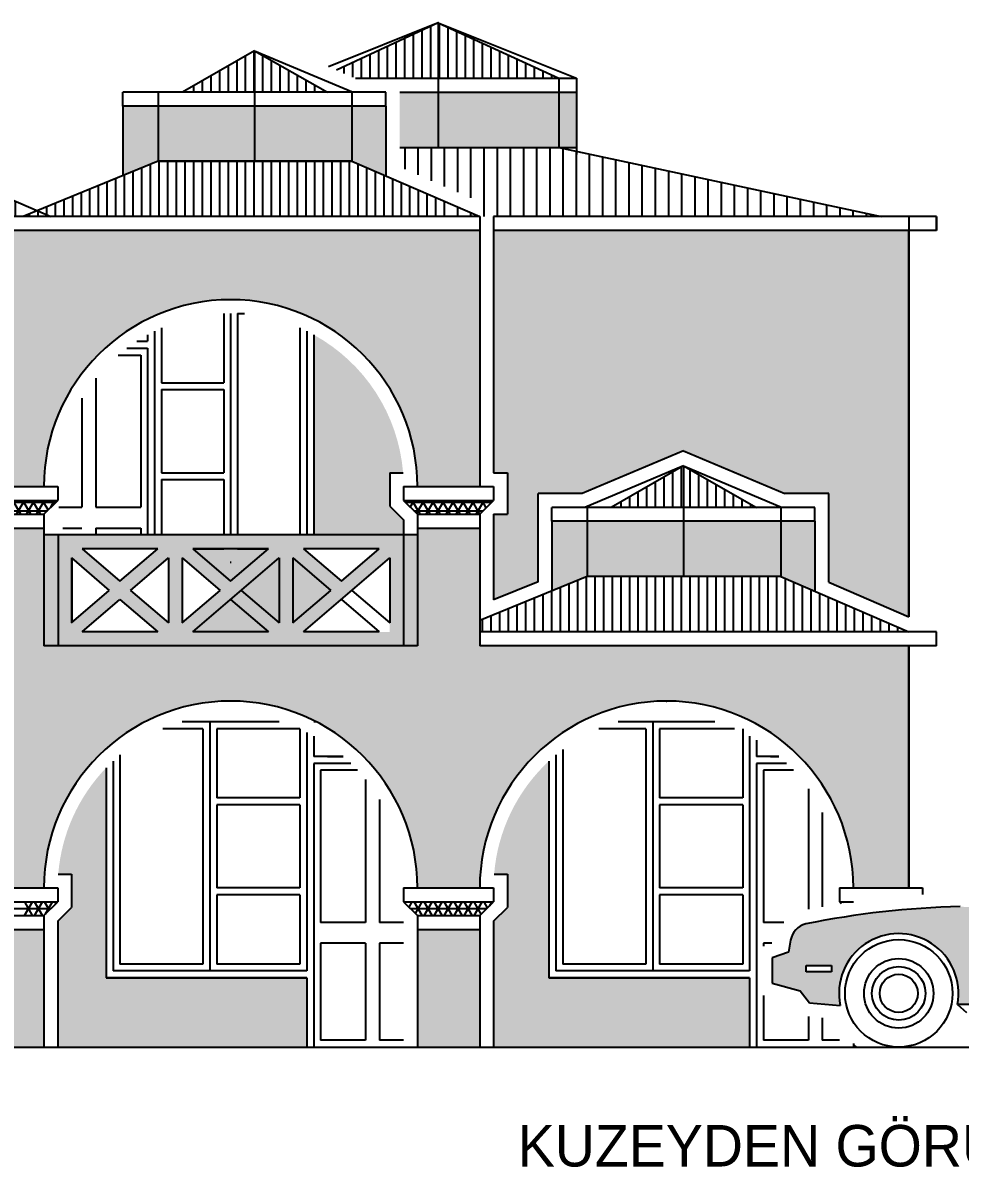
# Model space of a CAD drawing. Extents: x 9483 to 67306, y -5730 to 5191.
# Drawn here: x 25209 to 25886, y -743 to 84 of the extents above; entities that cross this region are included whole.
import ezdxf

# ---------------------------------------------------------------- set-up
doc = ezdxf.new("R2010")
doc.units = 0
doc.header["$MEASUREMENT"] = 0
doc.layers.get('0').update_dxf_attribs({"linetype": 'CONTINUOUS'})
doc.layers.get('DEFPOINTS').update_dxf_attribs({"linetype": 'CONTINUOUS'})
for name, color, linetype in [('duvar', 3, 'CONTINUOUS'), ('döşeme', 40, 'CONTINUOUS'), ('kolon', 1, 'CONTINUOUS'), ('Layer1', 4, 'CONTINUOUS'), ('yazı', 6, 'CONTINUOUS')]:
    doc.layers.add(name, color=color, linetype=linetype)

msp = doc.modelspace()

# ---------------------------------------------------------------- hatches: boundary and pattern name
at = {"layer": 'duvar'}
h = msp.add_hatch(dxfattribs=at)
h.set_pattern_fill('NET3', color=256, scale=50, style=0)
h.set_pattern_definition([(0, (7350.898, -2918.5204), (0, 6.25), []), (60, (7350.898, -2918.5204), (-5.4126588, 3.125), []), (120, (7350.898, -2918.5204), (-5.4126588, -3.125), [])])
h.paths.add_polyline_path([(24548.89398, -261.03672), (24558.89398, -271.03672), (24603.89398, -271.03672), (24613.89398, -261.03672)])
h.paths.add_polyline_path([(24918.65688, -271.03672), (24928.65688, -261.03672), (24863.65688, -261.03672), (24873.65688, -271.03672)])
h.paths.add_polyline_path([(25168.65688, -261.03672), (25178.65688, -271.03672), (25223.65688, -271.03672), (25233.65688, -261.03672)])
h.paths.add_polyline_path([(25483.65688, -261.03672), (25493.65688, -271.03672), (25538.65688, -271.03672), (25548.65688, -261.03672)])
at = {"layer": 'döşeme'}
h = msp.add_hatch(color=256, dxfattribs=at)
h.dxf.hatch_style = 1
h.set_gradient(color1=(255, 230, 153), color2=(255, 241, 199), one_color=1, tint=0.89, name='CYLINDER')
h.paths.add_polyline_path([(24497.1583, 33.96328), (24482.90759, 33.96328), (24482.90759, -6.03672), (24497.1583, -6.03672)])
h.paths.add_polyline_path([(24656.37768, 23.83558), (24630.82793, 23.83558), (24630.82793, -26.49499), (24656.37768, -16.03672)])
h.paths.add_polyline_path([(24820.82793, 23.83558), (24796.12224, 23.83558), (24796.12224, -16.03672), (24820.82793, -26.71626)])
h.paths.add_polyline_path([(24996.37768, 23.83558), (24970.82793, 23.83558), (24970.82793, -26.49499), (24996.37768, -16.03672)])
h.paths.add_polyline_path([(25160.82793, 23.83558), (25136.12224, 23.83558), (25136.12224, -16.03672), (25160.82793, -26.71626)])
h.paths.add_polyline_path([(25306.37768, 23.83558), (25280.82793, 23.83558), (25280.82793, -26.49499), (25306.37768, -16.03672)])
h.paths.add_polyline_path([(25470.82793, 23.83558), (25446.12224, 23.83558), (25446.12224, -16.03672), (25470.82793, -26.71626)])
h.paths.add_polyline_path([(25508.65688, 33.96328), (25480.82793, 33.96328), (25480.82793, -6.03672), (25508.65688, -6.03672)])
h.paths.add_polyline_path([(25608.65688, 33.96328), (25595.81444, 33.96328), (25595.81444, -6.03672), (25608.65688, -6.03672)])
h = msp.add_hatch(color=256, dxfattribs=at)
h.dxf.hatch_style = 1
h.set_gradient(color1=(255, 230, 153), color2=(255, 205, 56), one_color=1, tint=0.61, name='CYLINDER')
h.paths.add_polyline_path([(25595.81444, 33.96328), (25508.65688, 33.96328), (25508.65688, -6.03672), (25595.81444, -6.03672)])
h.paths.add_polyline_path([(25508.65688, 33.96328), (25480.82793, 33.96328), (25480.82793, -6.03672), (25508.65688, -6.03672)])
h = msp.add_hatch(color=256, dxfattribs=at)
h.dxf.hatch_style = 1
h.set_gradient(color1=(255, 223, 127), color2=(255, 218, 107), one_color=1, tint=0.71, name='CYLINDER')
h.paths.add_polyline_path([(25446.12224, -16.03672), (25446.12224, 23.83558), (25375.82793, 23.83558), (25375.82793, -16.03672)])
h.paths.add_polyline_path([(25306.37768, 23.83558), (25306.37768, -16.03672), (25375.82793, -16.03672), (25375.82793, 23.83558)])
h.paths.add_polyline_path([(25065.82793, 23.83558), (25065.82793, -16.03672), (25136.12224, -16.03672), (25136.12224, 23.83558)])
h.paths.add_polyline_path([(24996.37768, 23.83558), (24996.37768, -16.03672), (25065.82793, -16.03672), (25065.82793, 23.83558)])
h.paths.add_polyline_path([(24796.12224, -16.03672), (24796.12224, 23.83558), (24725.82793, 23.83558), (24725.82793, -16.03672)])
h = msp.add_hatch(color=256, dxfattribs=at)
h.set_gradient(color1=(255, 233, 168), color2=(255, 246, 219), one_color=1, tint=0.93, name='CYLINDER')
h.paths.add_polyline_path([(25548.65688, -66.03672), (25548.65688, -241.03672), (25558.65688, -241.03672), (25558.65688, -271.03672), (25548.65688, -271.03672), (25548.65688, -332.95151), (25580.82793, -319.78295), (25580.82793, -256.16442), (25612.55852, -256.16442), (25685.82793, -225.31414), (25759.09734, -256.16442), (25790.82793, -256.16442), (25790.82793, -320.14467), (25848.65688, -345.14242), (25848.65688, -66.03672)])
h = msp.add_hatch(color=256, dxfattribs=at)
h.set_gradient(color1=(255, 233, 168), color2=(255, 246, 219), one_color=1, tint=0.93, name='CYLINDER')
h.paths.add_polyline_path([(25418.65688, -141.37816), (25418.65688, -286.03672), (25483.65688, -286.03672), (25483.65688, -275.17886), (25473.65688, -265.17886), (25473.65688, -241.03672), (25483.25624, -241.03672, 0.252695519)])
h = msp.add_hatch(color=256, dxfattribs=at)
h.dxf.hatch_style = 1
h.set_gradient(color1=(255, 223, 128), color2=(255, 242, 204), one_color=1, tint=0.9, name='CYLINDER')
h.paths.add_polyline_path([(25590.82793, -326.49499), (25616.37768, -316.03672), (25616.37768, -276.16442), (25590.82793, -276.16442)])
h.paths.add_polyline_path([(25756.12224, -316.03672), (25780.82793, -326.71626), (25780.82793, -276.16442), (25756.12224, -276.16442)])
h = msp.add_hatch(color=256, dxfattribs=at)
h.dxf.hatch_style = 1
h.set_gradient(color1=(255, 223, 128), color2=(255, 201, 41), one_color=1, tint=0.58, name='CYLINDER')
h.paths.add_polyline_path([(25685.82793, -276.16442), (25616.37768, -276.16442), (25616.37768, -316.03672), (25685.82793, -316.03672)])
h.paths.add_polyline_path([(25756.12224, -276.16442), (25685.82793, -276.16442), (25685.82793, -316.03672), (25756.12224, -316.03672)])
h = msp.add_hatch(color=256, dxfattribs=at)
h.dxf.hatch_style = 1
h.set_gradient(color1=(153, 114, 76), color2=(218, 199, 180), one_color=1, tint=0.78, name='CYLINDER')
h.paths.add_polyline_path([(25233.89462, -286.03672), (25223.65688, -286.03672), (25223.65688, -366.03672), (25233.89462, -366.03672)])
h.paths.add_polyline_path([(25493.65688, -286.03672), (25483.65688, -286.03672), (25483.65688, -366.03672), (25493.65688, -366.03672)])
h = msp.add_hatch(color=256, dxfattribs=at)
h.dxf.hatch_style = 1
h.set_gradient(color1=(153, 114, 76), color2=(218, 199, 180), one_color=1, tint=0.78, name='CYLINDER')
h.paths.add_polyline_path([(25483.65688, -286.03672), (25233.89462, -286.03672), (25233.89462, -366.03672), (25483.65688, -366.03672)])
h.paths.add_polyline_path([(25411.33984, -296.03672), (25465.97393, -296.03672), (25438.65688, -319.45133)], flags=16)
h.paths.add_polyline_path([(25473.65688, -302.62211), (25473.65688, -356.03672), (25411.33984, -356.03672)], flags=16)
h.paths.add_polyline_path([(25350.97393, -326.03672), (25323.65688, -349.45133), (25323.65688, -302.62211)], flags=16)
h.paths.add_polyline_path([(25313.65688, -302.62211), (25313.65688, -349.45133), (25286.33984, -326.03672)], flags=16)
h.paths.add_polyline_path([(25305.97393, -296.03672), (25278.65688, -319.45133), (25251.33984, -296.03672)], flags=16)
h.paths.add_polyline_path([(25305.97393, -356.03672), (25251.33984, -356.03672), (25278.65688, -332.62211)], flags=16)
h.paths.add_polyline_path([(25270.97393, -326.03672), (25243.65688, -349.45133), (25243.65688, -302.62211)], flags=16)
h = msp.add_hatch(color=256, dxfattribs=at)
h.set_gradient(color1=(255, 233, 168), color2=(255, 246, 219), one_color=1, tint=0.93, name='CYLINDER')
h.paths.add_polyline_path([(25413.65688, -606.03672), (25268.65688, -606.03672), (25268.65688, -454.28996, 0.173435349), (25234.05752, -531.03672), (25243.65688, -531.03672), (25243.65688, -555.17886), (25233.65688, -565.17886), (25233.65688, -656.03672), (25413.65688, -656.03672)])
h = msp.add_hatch(color=256, dxfattribs=at)
h.set_gradient(color1=(255, 233, 168), color2=(255, 246, 219), one_color=1, tint=0.93, name='CYLINDER')
h.paths.add_polyline_path([(25588.65688, -449.38521, 0.187902786), (25549.05752, -531.03672), (25558.65688, -531.03672), (25558.65688, -555.17886), (25548.65688, -565.17886), (25548.65688, -656.03672), (25733.65688, -656.03672), (25733.65688, -606.03672), (25588.65688, -606.03672)])
at = {"layer": 'kolon'}
h = msp.add_hatch(dxfattribs=at)
h.set_pattern_fill('LINE', color=256, scale=50, angle=90, style=0)
h.set_pattern_definition([(90, (16534.494, -2618.5204), (-6.25, 4e-16), [])])
h.paths.add_polyline_path([(25013.74025, 33.83558), (25065.82793, 33.83558), (25065.82793, 63.83558)])
h.paths.add_polyline_path([(25065.82793, 33.83558), (25118.54866, 33.83558), (25065.82793, 63.83558)])
h.paths.add_polyline_path([(24996.37768, -16.03672), (24898.65688, -56.03672), (25208.65688, -56.03672), (25208.65688, -47.39131), (25136.12224, -16.03672)])
h = msp.add_hatch(dxfattribs=at)
h.set_pattern_fill('LINE', color=256, scale=50, angle=90, style=0)
h.set_pattern_definition([(90, (16844.494, -2618.5204), (-6.25, 4e-16), [])])
h.paths.add_polyline_path([(25323.74025, 33.83558), (25375.82793, 33.83558), (25375.82793, 63.83558)])
h.paths.add_polyline_path([(25375.82793, 33.83558), (25428.54866, 33.83558), (25375.82793, 63.83558)])
h.paths.add_polyline_path([(25306.37768, -16.03672), (25208.65688, -56.03672), (25518.65688, -56.03672), (25518.65688, -47.39131), (25446.12224, -16.03672)])
h = msp.add_hatch(dxfattribs=at)
h.set_pattern_fill('LINE', color=256, scale=50, angle=90, style=0)
h.set_pattern_definition([(90, (15884.494, -2918.5204), (-6.25, 4e-16), [])])
h.paths.add_polyline_path([(25848.65688, -356.03672), (25756.12224, -316.03672), (25616.37768, -316.03672), (25538.65688, -347.85013), (25538.65688, -356.03672)])
h.paths.add_polyline_path([(25633.74025, -266.16442), (25685.82793, -266.16442), (25685.82793, -236.16442)])
h.paths.add_polyline_path([(25685.82793, -266.16442), (25738.54866, -266.16442), (25685.82793, -236.16442)])
at = {"layer": 'yazı'}
h = msp.add_hatch(color=256, dxfattribs=at)
h.dxf.hatch_style = 1
h.set_gradient(color1=(255, 191, 0), color2=(250, 187, 0), one_color=1, tint=0.49, name='CYLINDER')
h.paths.add_polyline_path([(25178.65688, -214.63617), (25178.65688, -251.03672), (25223.65688, -251.03672, -1), (25493.65688, -251.03672), (25538.65688, -251.03672), (25538.65688, -66.03672), (24558.65688, -66.03672), (24558.65688, -251.03672), (24603.89398, -251.03672), (24603.89398, -243.03926, -0.970793079), (24873.65688, -251.03672), (24918.65688, -251.03672), (24918.65688, -214.63617, -0.758457312)])
h.paths.add_polyline_path([(25178.65688, -504.63617), (25178.65688, -541.03672), (25223.65688, -541.03672, -1), (25493.65688, -541.03672), (25538.65688, -541.03672, -1), (25808.65688, -541.03672), (25848.65688, -541.03672), (25848.65688, -366.03672), (25538.65688, -366.03672), (25538.65688, -281.03672), (25493.65688, -281.03672), (25493.65688, -366.03672), (25223.65688, -366.03672), (25223.65688, -281.03672), (25178.65688, -281.03672), (25178.65688, -366.03672), (24918.65688, -366.03672), (24918.65688, -281.03672), (24873.65624, -281.03672), (24873.65624, -366.03672), (24603.89398, -366.03672), (24603.89398, -281.03672), (24558.65688, -281.03672), (24558.65688, -366.03672), (24248.65688, -366.03672), (24248.65688, -541.03672), (24288.65688, -541.03672, -1), (24558.65688, -541.03672), (24603.89398, -541.03672), (24603.89398, -533.03926, -0.970793079), (24873.65688, -541.03672), (24918.65688, -541.03672), (24918.65688, -504.63617, -0.758457312)])
h = msp.add_hatch(color=256, dxfattribs=at)
h.dxf.hatch_style = 1
h.set_gradient(color1=(255, 0, 0), color2=(250, 0, 0), one_color=1, tint=0.49, name='CYLINDER')
h.paths.add_polyline_path([(26197.92502, -626.33438, 0.049150618), (26266.75059, -620.586), (26266.75059, -606.24701), (26261.41659, -605.23101), (26261.40643, -604.72301), (26251.25659, -604.72301), (26251.25659, -580.84701), (26260.92891, -580.84701), (26260.65459, -567.13101), (26258.87659, -562.55901), (26207.10901, -516.72809, 0.183169683), (26198.69056, -513.53701), (25969.98286, -513.53701, 0.15083306), (25962.82429, -515.74678), (25904.33882, -555.65747), (25885.79391, -554.55748, 0.045098594), (25774.24459, -567.10349, 0.297740007), (25763.32259, -578.78749), (25761.80792, -587.45837), (25749.86059, -591.51501), (25749.86059, -609.97235), (25770.18059, -615.39101), (25777.03859, -624.02701), (25799.18479, -625.91754, -1.217600515), (25883.84312, -625.29701), (26112.42214, -625.29701, -1.14622758)])
h.paths.add_polyline_path([(25940.61459, -559.25701), (25935.78859, -550.87501), (25975.59953, -519.37901), (26037.64259, -519.37901), (26037.64259, -559.25701)], flags=16)
h.paths.add_polyline_path([(26048.81859, -559.25701), (26048.81859, -519.37901), (26104.81691, -519.37901), (26126.1182, -559.25701)], flags=16)
h.paths.add_polyline_path([(26117.65966, -519.37901), (26179.42472, -519.37901), (26205.13553, -559.25701), (26138.96095, -559.25701)], flags=16)
h.paths.add_polyline_path([(26182.80359, -519.37901), (26196.13859, -519.37901), (26238.23203, -559.25701), (26208.51441, -559.25701)], flags=16)
h.paths.add_polyline_path([(25792.78659, -597.10301), (25792.78659, -601.67501), (25774.49859, -601.67501), (25774.49859, -597.10301)], flags=16)
h = msp.add_hatch(color=256, dxfattribs=at)
h.dxf.hatch_style = 1
h.set_gradient(color1=(255, 191, 0), color2=(250, 187, 0), one_color=1, tint=0.49, name='CYLINDER')
h.paths.add_polyline_path([(24288.65688, -571.03672), (24248.65688, -571.03672), (24248.65688, -656.03672), (24288.65688, -656.03672)])
h.paths.add_polyline_path([(24603.89398, -571.03672), (24558.65688, -571.03672), (24558.65688, -656.03672), (24603.89398, -656.03672)])
h.paths.add_polyline_path([(24918.65688, -571.03672), (24873.65624, -571.03672), (24873.65624, -656.03672), (24918.65688, -656.03672)])
h.paths.add_polyline_path([(25223.65688, -571.03672), (25178.65688, -571.03672), (25178.65688, -656.03672), (25223.65688, -656.03672)])
h.paths.add_polyline_path([(25538.65688, -571.03672), (25493.65688, -571.03672), (25493.65688, -656.03672), (25538.65688, -656.03672)])
h = msp.add_hatch(color=256, dxfattribs=at)
h.dxf.hatch_style = 1
h.set_gradient(color1=(255, 191, 0), color2=(250, 187, 0), one_color=1, tint=0.49, name='CYLINDER')
h.paths.add_polyline_path([(25808.65688, -653.40432), (25808.65688, -656.03672), (25811.81946, -656.03672, -0.021073926)])

# ---------------------------------------------------------------- linework, layer by layer
for p, q in [((25381.9938, 43.96328), (25381.9938, 52.24231)), ((25388.2438, 43.96328), (25388.2438, 46.42509)), ((25848.65688, -541.03672), (25848.65688, -366.03672)), ((25848.65688, -366.03672), (25848.65688, -541.03672)), ((25848.65688, -541.03672), (25848.65688, -366.03672)), ((25483.65688, -551.03672), (25493.65688, -561.03672)), ((25763.32259, -578.78749), (25761.80792, -587.45837)), ((25761.80792, -587.45837), (25749.86059, -591.51501)), ((25749.86059, -591.51501), (25749.86059, -609.97235)), ((25774.49859, -597.10301), (25792.78659, -597.10301)), ((25774.49859, -601.67501), (25774.49859, -597.10301)), ((25792.78659, -601.67501), (25774.49859, -601.67501)), ((25792.78659, -597.10301), (25792.78659, -601.67501)), ((25749.86059, -609.97235), (25770.18059, -615.39101)), ((25770.18059, -615.39101), (25777.03859, -624.02701)), ((25777.03859, -624.02701), (25799.18479, -625.91754)), ((25883.84312, -625.29701), (25890.32259, -631.13901)), ((26112.42214, -625.29701), (25883.84312, -625.29701)), ((25223.65688, -656.03672), (25493.65688, -656.03672)), ((25538.65688, -656.03672), (25808.65688, -656.03672))]:
    msp.add_line(p, q)
at = {"color": 3}
for p, q in [((25470.82793, 33.83558), (25280.82793, 33.83558)), ((25280.82793, 23.83558), (25280.82793, 33.83558)), ((25470.82793, 23.83558), (25470.82793, 33.83558)), ((25470.82793, 23.83558), (25280.82793, 23.83558)), ((25868.65688, -56.03672), (25548.65688, -56.03672)), ((25868.65688, -66.03672), (25868.65688, -56.03672)), ((25868.65688, -56.03672), (25868.65688, -66.03672)), ((25868.65688, -66.03672), (25548.65688, -66.03672))]:
    msp.add_line(p, q, dxfattribs=at)
at = {"color": 4}
for p, q in [((25353.65688, -126.03672), (25353.65688, -176.03672)), ((25358.65688, -126.03672), (25358.65688, -286.03672)), ((25358.65688, -126.03672), (25358.65688, -286.03672)), ((25363.65688, -126.03672), (25363.65688, -286.03672)), ((25363.65688, -126.03672), (25368.65688, -126.03672)), ((25303.65688, -138.787), (25303.65688, -286.03672)), ((25308.65688, -136.47233), (25308.65688, -176.03672)), ((25408.65688, -136.47233), (25408.65688, -286.03672)), ((25413.65688, -138.787), (25413.65688, -286.03672)), ((25290.83358, -146.03672), (25298.65688, -146.03672)), ((25298.65688, -141.37816), (25298.65688, -146.03672)), ((25298.65688, -141.37816), (25298.65688, -146.03672)), ((25298.65688, -141.37816), (25298.65688, -146.03672)), ((25418.65688, -141.37816), (25418.65688, -286.03672)), ((25277.4165, -156.03672), (25293.65688, -156.03672)), ((25283.65688, -151.03672), (25298.65688, -151.03672)), ((25293.65688, -156.03672), (25293.65688, -266.03672)), ((25298.65688, -151.03672), (25298.65688, -286.03672)), ((25298.65688, -151.03672), (25298.65688, -286.03672)), ((25308.65688, -176.03672), (25353.65688, -176.03672)), ((25308.65688, -181.03672), (25353.65688, -181.03672)), ((25308.65688, -181.03672), (25308.65688, -241.03672)), ((25353.65688, -181.03672), (25353.65688, -241.03672)), ((25308.65688, -241.03672), (25353.65688, -241.03672)), ((25308.65688, -246.03672), (25308.65688, -286.03672)), ((25308.65688, -246.03672), (25353.65688, -246.03672)), ((25353.65688, -246.03672), (25353.65688, -286.03672)), ((25293.65688, -281.03672), (25293.65688, -286.03672))]:
    msp.add_line(p, q, dxfattribs=at)
at = {"color": 27}
for p, q in [((25493.65688, -286.03672), (25223.65688, -286.03672)), ((25493.65688, -286.03672), (25223.89462, -286.03672)), ((25233.89462, -286.03672), (25233.89462, -366.34751)), ((25233.89462, -286.03672), (25233.89462, -366.34751)), ((25483.65688, -286.03672), (25483.65688, -366.0521)), ((25483.65688, -286.03672), (25483.65688, -366.0521)), ((25493.65688, -286.03672), (25493.65688, -366.0521)), ((25493.65688, -286.03672), (25493.65688, -366.0521)), ((25251.33984, -296.03672), (25278.65688, -319.45133)), ((25305.97393, -296.03672), (25251.33984, -296.03672)), ((25305.97393, -296.03672), (25251.33984, -296.03672)), ((25251.33984, -296.03672), (25278.65688, -319.45133)), ((25278.65688, -319.45133), (25305.97393, -296.03672)), ((25278.65688, -319.45133), (25305.97393, -296.03672)), ((25331.33984, -296.03672), (25358.65688, -319.45133)), ((25331.33984, -296.03672), (25353.65688, -296.03672)), ((25385.97393, -296.03672), (25331.33984, -296.03672)), ((25331.33984, -296.03672), (25353.65688, -296.03672)), ((25331.33984, -296.03672), (25358.65688, -319.45133)), ((25385.97393, -296.03672), (25331.33984, -296.03672)), ((25358.65688, -319.45133), (25385.97393, -296.03672)), ((25358.65688, -319.45133), (25385.97393, -296.03672)), ((25363.65688, -296.03672), (25385.97393, -296.03672)), ((25363.65688, -296.03672), (25368.65688, -296.03672)), ((25465.97393, -296.03672), (25411.33984, -296.03672)), ((25411.33984, -296.03672), (25438.65688, -319.45133)), ((25465.97393, -296.03672), (25411.33984, -296.03672)), ((25411.33984, -296.03672), (25438.65688, -319.45133)), ((25438.65688, -319.45133), (25465.97393, -296.03672)), ((25438.65688, -319.45133), (25465.97393, -296.03672)), ((25243.65688, -302.62211), (25243.65688, -349.45133)), ((25243.65688, -302.62211), (25270.97393, -326.03672)), ((25243.65688, -302.62211), (25270.97393, -326.03672)), ((25243.65688, -302.62211), (25243.65688, -349.45133)), ((25243.89462, -302.82588), (25243.89462, -349.24756)), ((25286.33984, -326.03672), (25313.65688, -302.62211)), ((25286.33984, -326.03672), (25313.65688, -302.62211)), ((25313.65688, -302.62211), (25313.65688, -349.45133)), ((25313.65688, -302.62211), (25313.65688, -349.45133)), ((25323.65688, -302.62211), (25323.65688, -349.45133)), ((25323.65688, -302.62211), (25350.97393, -326.03672)), ((25323.65688, -302.62211), (25350.97393, -326.03672)), ((25323.65688, -302.62211), (25323.65688, -349.45133)), ((25323.65688, -302.62211), (25323.65688, -349.45133)), ((25323.65688, -302.62211), (25323.65688, -349.45133)), ((25331.33984, -356.03672), (25393.65688, -302.62211)), ((25331.33984, -356.03672), (25393.65688, -302.62211)), ((25393.65688, -302.62211), (25393.65688, -349.45133)), ((25393.65688, -302.62211), (25393.65688, -349.45133)), ((25393.65688, -302.62211), (25393.65688, -349.45133)), ((25393.65688, -302.62211), (25393.65688, -349.45133)), ((25403.65688, -302.62211), (25430.97393, -326.03672)), ((25403.65688, -302.62211), (25403.65688, -349.45133)), ((25403.65688, -302.62211), (25430.97393, -326.03672)), ((25403.65688, -302.62211), (25403.65688, -349.45133)), ((25403.65688, -302.62211), (25403.65688, -349.45133)), ((25403.65688, -302.62211), (25403.65688, -349.45133)), ((25411.33984, -356.03672), (25473.65688, -302.62211)), ((25411.33984, -356.03672), (25473.65688, -302.62211)), ((25473.65688, -302.62211), (25473.65688, -349.45133)), ((25473.65688, -302.62211), (25473.65688, -349.45133)), ((25473.65688, -302.62211), (25473.65688, -349.45133)), ((25473.65688, -302.62211), (25473.65688, -349.45133)), ((25473.65688, -302.62211), (25473.65688, -349.45133)), ((25473.65688, -302.62211), (25473.65688, -349.45133)), ((25358.94135, -306.03672), (25358.37241, -306.03672)), ((25243.65688, -349.45133), (25270.97393, -326.03672)), ((25243.65688, -349.45133), (25270.97393, -326.03672)), ((25286.33984, -326.03672), (25313.65688, -349.45133)), ((25286.33984, -326.03672), (25313.65688, -349.45133)), ((25323.65688, -349.45133), (25350.97393, -326.03672)), ((25323.65688, -349.45133), (25350.97393, -326.03672)), ((25366.33984, -326.03672), (25393.65688, -349.45133)), ((25366.33984, -326.03672), (25393.65688, -349.45133)), ((25403.65688, -349.45133), (25430.97393, -326.03672)), ((25403.65688, -349.45133), (25430.97393, -326.03672)), ((25446.33984, -326.03672), (25473.65688, -349.45133)), ((25446.33984, -326.03672), (25473.65688, -349.45133)), ((25251.33984, -356.03672), (25278.65688, -332.62211)), ((25251.33984, -356.03672), (25278.65688, -332.62211)), ((25278.65688, -332.62211), (25305.97393, -356.03672)), ((25278.65688, -332.62211), (25305.97393, -356.03672)), ((25358.65688, -332.62211), (25385.97393, -356.03672)), ((25358.65688, -332.62211), (25385.97393, -356.03672)), ((25438.65688, -332.62211), (25465.97393, -356.03672)), ((25438.65688, -332.62211), (25465.97393, -356.03672)), ((25305.97393, -356.03672), (25251.33984, -356.03672)), ((25305.97393, -356.03672), (25251.33984, -356.03672)), ((25305.97393, -356.03672), (25251.33984, -356.03672)), ((25305.97393, -356.03672), (25251.33984, -356.03672)), ((25385.97393, -356.03672), (25331.33984, -356.03672)), ((25385.97393, -356.03672), (25331.33984, -356.03672)), ((25385.97393, -356.03672), (25331.33984, -356.03672)), ((25385.97393, -356.03672), (25331.33984, -356.03672)), ((25385.97393, -356.03672), (25331.33984, -356.03672)), ((25385.97393, -356.03672), (25331.33984, -356.03672)), ((25465.97393, -356.03672), (25411.33984, -356.03672)), ((25465.97393, -356.03672), (25411.33984, -356.03672)), ((25465.97393, -356.03672), (25411.33984, -356.03672)), ((25465.97393, -356.03672), (25411.33984, -356.03672)), ((25465.97393, -356.03672), (25411.33984, -356.03672)), ((25465.97393, -356.03672), (25411.33984, -356.03672)), ((25243.89462, -366.03672), (25243.89462, -366.34751)), ((25243.89462, -366.03672), (25243.89462, -366.34751)), ((25473.65688, -366.03672), (25473.65688, -366.0521)), ((25473.65688, -366.03672), (25473.65688, -366.0521))]:
    msp.add_line(p, q, dxfattribs=at)
for radius in [38.83537, 25.10997, 19.35139, 13.78073]:
    msp.add_circle((25841.45247, -617.21948), radius)
for centre, radius, start, end in [((25899.42545, -1177.93643), 623.52797, 91.25269781, 101.58153541), ((25777.72446, -581.30326), 14.61996, 103.76983931, 170.09133557), ((25841.45247, -617.21948), 43.15337, 349.211623, 191.62829611)]:
    msp.add_arc(centre, radius, start, end)
at = {"layer": 'DEFPOINTS', "color": 0, "linetype": 'ByBlock'}
for p in [(25848.65688, -66.03672), (25848.65688, -66.03672), (25848.65688, -656.03672)]:
    msp.add_point(p, dxfattribs=at)
at = {"layer": 'DEFPOINTS', "color": 4, "linetype": 'ByBlock'}
msp.add_point((25358.65688, -116.03672), dxfattribs=at)
msp.add_point((25358.65688, -116.03672), dxfattribs=at)
at = {"layer": 'duvar'}
for p, q in [((25508.65688, 83.96328), (25508.65688, -6.03672)), ((25375.82793, 63.83558), (25375.82793, -16.03672)), ((25590.7438, 43.96328), (25590.7438, 46.29039)), ((25595.81444, 43.96328), (25595.81444, -6.03672)), ((25608.65688, 43.96328), (25608.65688, -11.05203)), ((25306.37768, 33.83558), (25306.37768, -16.03672)), ((25446.12224, 33.83558), (25446.12224, -16.03672)), ((25480.82793, 33.96328), (25608.65688, 33.96328)), ((25280.82793, 23.83558), (25280.82793, -26.49499)), ((25470.82793, 23.83558), (25470.82793, -26.71626)), ((25538.65688, -56.03672), (24228.65688, -56.03672)), ((25538.65688, -56.03672), (25538.65688, -251.03672)), ((25848.65688, -56.03672), (25848.65688, -345.14242)), ((25538.65688, -66.03672), (24228.65688, -66.03672)), ((25848.65688, -345.14242), (25848.65688, -66.03672)), ((25848.65688, -345.14242), (25848.65688, -66.03672)), ((25848.65688, -345.14242), (25848.65688, -66.03672)), ((25685.82793, -236.16442), (25685.82793, -316.03672)), ((25168.65688, -251.03672), (25233.65688, -251.03672)), ((25233.65688, -251.03672), (25233.65688, -261.03672)), ((25473.65688, -251.03672), (25473.65688, -261.03672)), ((25483.65688, -251.03672), (25483.65688, -261.03672)), ((25483.65688, -251.03672), (25548.65688, -251.03672)), ((25548.65688, -251.03672), (25548.65688, -261.03672)), ((25168.65688, -261.03672), (25233.65688, -261.03672)), ((25223.65688, -271.03672), (25233.65688, -261.03672)), ((25483.65688, -261.03672), (25493.65688, -271.03672)), ((25483.65688, -261.03672), (25548.65688, -261.03672)), ((25538.65688, -271.03672), (25548.65688, -261.03672)), ((25178.65688, -271.03672), (25223.65688, -271.03672)), ((25223.65688, -271.03672), (25223.65688, -366.03672)), ((25223.65688, -271.03672), (25223.65688, -366.03672)), ((25223.65688, -271.03672), (25223.65688, -366.03672)), ((25493.65688, -271.03672), (25493.65688, -366.03672)), ((25493.65688, -271.03672), (25493.65688, -366.03672)), ((25493.65688, -271.03672), (25493.65688, -366.03672)), ((25493.65688, -271.03672), (25538.65688, -271.03672)), ((25538.65688, -271.03672), (25538.65688, -366.03672)), ((25780.82793, -266.16442), (25590.82793, -266.16442)), ((25590.82793, -276.16442), (25590.82793, -266.16442)), ((25616.37768, -266.16442), (25616.37768, -316.03672)), ((25756.12224, -266.16442), (25756.12224, -316.03672)), ((25780.82793, -276.16442), (25780.82793, -266.16442)), ((25178.65688, -281.03672), (25223.65688, -281.03672)), ((25493.65688, -281.03672), (25538.65688, -281.03672)), ((25780.82793, -276.16442), (25590.82793, -276.16442)), ((25590.82793, -276.16442), (25590.82793, -326.49499)), ((25780.82793, -276.16442), (25780.82793, -326.71626)), ((25848.65688, -366.03672), (25848.65688, -541.03672)), ((25234.05752, -531.03672), (25243.65688, -531.03672)), ((25243.65688, -531.03672), (25243.65688, -555.17886)), ((25168.65688, -541.03672), (25233.65688, -541.03672)), ((25233.65688, -541.03672), (25233.65688, -551.03672)), ((25483.65688, -541.03672), (25483.65688, -551.03672)), ((25483.65688, -541.03672), (25548.65688, -541.03672)), ((25548.65688, -541.03672), (25548.65688, -551.03672)), ((25798.65688, -541.03672), (25798.65688, -551.03672)), ((25798.65688, -541.03672), (25858.65688, -541.03672)), ((25858.65688, -541.03672), (25858.65688, -545.72158)), ((25168.65688, -551.03672), (25233.65688, -551.03672)), ((25209.77557, -561.03672), (25215.54907, -551.03672)), ((25215.56793, -561.03672), (25209.79443, -551.03672)), ((25216.99245, -561.03672), (25222.76595, -551.03672)), ((25222.78481, -561.03672), (25217.01131, -551.03672)), ((25223.65688, -561.03672), (25233.65688, -551.03672)), ((25227.67933, -557.01428), (25224.22818, -551.03672)), ((25224.96398, -559.72963), (25229.98283, -551.03672)), ((25232.25464, -552.43896), (25231.44506, -551.03672)), ((25483.65688, -551.03672), (25548.65688, -551.03672)), ((25484.55342, -551.93326), (25484.03581, -551.03672)), ((25487.54541, -554.92525), (25489.79045, -551.03672)), ((25497.02619, -561.03672), (25491.25268, -551.03672)), ((25492.12072, -559.50056), (25497.00733, -551.03672)), ((25498.4507, -561.03672), (25504.22421, -551.03672)), ((25504.24306, -561.03672), (25498.46956, -551.03672)), ((25505.66758, -561.03672), (25511.44108, -551.03672)), ((25511.45994, -561.03672), (25505.68644, -551.03672)), ((25512.88446, -561.03672), (25518.65796, -551.03672)), ((25518.67682, -561.03672), (25512.90332, -551.03672)), ((25520.10134, -561.03672), (25525.87484, -551.03672)), ((25525.8937, -561.03672), (25520.1202, -551.03672)), ((25527.31822, -561.03672), (25533.09172, -551.03672)), ((25533.11058, -561.03672), (25527.33708, -551.03672)), ((25534.53509, -561.03672), (25540.3086, -551.03672)), ((25539.71598, -559.97762), (25534.55395, -551.03672)), ((25538.65688, -561.03672), (25548.65688, -551.03672)), ((25544.2913, -555.4023), (25541.77083, -551.03672)), ((25545.97995, -553.71366), (25547.52548, -551.03672)), ((25798.65688, -551.03672), (25799.89572, -552.27556)), ((25798.65688, -551.03672), (25808.79533, -551.03672)), ((25799.58206, -551.9619), (25800.11622, -551.03672)), ((25802.09408, -551.92981), (25801.57845, -551.03672)), ((25807.26941, -551.14703), (25807.3331, -551.03672)), ((25173.64055, -556.02039), (25228.67321, -556.02039)), ((25178.65688, -561.03672), (25223.65688, -561.03672)), ((25223.65688, -561.03672), (25223.65688, -656.03672)), ((25223.65688, -561.03672), (25223.65688, -656.03672)), ((25223.65688, -561.03672), (25223.65688, -656.03672)), ((25233.65688, -565.17886), (25243.65688, -555.17886)), ((25488.64055, -556.02039), (25543.67321, -556.02039)), ((25493.65688, -561.03672), (25493.65688, -656.03672)), ((25493.65688, -561.03672), (25493.65688, -656.03672)), ((25493.65688, -561.03672), (25493.65688, -656.03672)), ((25493.65688, -561.03672), (25538.65688, -561.03672)), ((25538.65688, -561.03672), (25538.65688, -656.03672)), ((25538.65688, -561.03672), (25538.65688, -656.03672)), ((25538.65688, -561.03672), (25538.65688, -656.03672)), ((25233.65688, -565.17886), (25233.65688, -656.03672)), ((25178.65688, -571.03672), (25223.65688, -571.03672)), ((25493.65688, -571.03672), (25538.65688, -571.03672)), ((25808.65688, -653.40432), (25808.65688, -656.03672)), ((25808.65688, -653.40432), (25808.65688, -656.03672))]:
    msp.add_line(p, q, dxfattribs=at)
at = {"layer": 'duvar', "color": 41}
for p, q in [((25548.65688, -56.03672), (25548.65688, -241.03672)), ((25548.65688, -271.03672), (25548.65688, -332.95151))]:
    msp.add_line(p, q, dxfattribs=at)
at = {"layer": 'duvar', "color": 3}
for p, q in [((25868.65688, -356.03672), (25538.65688, -356.03672)), ((25868.65688, -366.03672), (25868.65688, -356.03672)), ((25493.65688, -366.03672), (25223.65688, -366.03672)), ((25868.65688, -366.03672), (25538.65688, -366.03672))]:
    msp.add_line(p, q, dxfattribs=at)
at = {"layer": 'duvar'}
for centre in [(25358.65688, -251.03672), (25358.65688, -541.03672), (25673.65688, -541.03672)]:
    msp.add_arc(centre, 135, 0, 180, dxfattribs=at)
at = {"layer": 'duvar', "color": 0, "linetype": 'ByBlock'}
for p in [(25595.81444, 33.96328), (25595.81444, 33.96328), (25848.65688, -541.03672), (25848.65688, -541.03672)]:
    msp.add_point(p, dxfattribs=at)
at = {"layer": 'duvar', "color": 3, "linetype": 'ByBlock'}
msp.add_point((25848.65688, -366.03672), dxfattribs=at)
msp.add_point((25848.65688, -366.03672), dxfattribs=at)
at = {"layer": 'döşeme'}
for p, q in [((25685.82793, -225.31414), (25612.55852, -256.16442)), ((25685.82793, -225.31414), (25759.09734, -256.16442)), ((25473.65688, -241.03672), (25483.25624, -241.03672)), ((25473.65688, -241.03672), (25473.65688, -265.17886)), ((25548.65688, -241.03672), (25558.65688, -241.03672)), ((25580.82793, -319.78295), (25580.82793, -256.16442)), ((25612.55852, -256.16442), (25580.82793, -256.16442)), ((25790.82793, -256.16442), (25759.09734, -256.16442)), ((25790.82793, -320.14467), (25790.82793, -256.16442)), ((25473.65688, -265.17886), (25483.65688, -275.17886)), ((25548.65688, -271.03672), (25558.65688, -271.03672)), ((25483.65688, -275.17886), (25483.65688, -286.03672)), ((25580.82793, -319.78295), (25548.65688, -332.95151)), ((25790.82793, -320.14467), (25848.65688, -345.14242)), ((25549.05752, -531.03672), (25558.65688, -531.03672)), ((25558.65688, -531.03672), (25558.65688, -555.17886)), ((25548.65688, -565.17886), (25558.65688, -555.17886)), ((25548.65688, -565.17886), (25548.65688, -656.03672))]:
    msp.add_line(p, q, dxfattribs=at)
at = {"layer": 'döşeme', "color": 41}
msp.add_line((25558.65688, -241.03672), (25558.65688, -271.03672), dxfattribs=at)
at = {"layer": 'kolon'}
for p, q in [((25508.65688, 83.96328), (25429.24005, 52.19655)), ((25508.65688, 83.96328), (25435.18839, 49.69198)), ((25508.65688, 83.96328), (25595.81444, 43.96328)), ((25508.65688, 83.96328), (25608.65688, 43.96328)), ((25509.4938, 43.96328), (25509.4938, 83.57918)), ((25490.7438, 43.96328), (25490.7438, 75.60725)), ((25496.9938, 43.96328), (25496.9938, 78.52273)), ((25503.2438, 43.96328), (25503.2438, 81.43821)), ((25515.7438, 43.96328), (25515.7438, 80.71082)), ((25521.9938, 43.96328), (25521.9938, 77.84245)), ((25528.2438, 43.96328), (25528.2438, 74.97408)), ((25471.9938, 43.96328), (25471.9938, 66.86083)), ((25478.2438, 43.96328), (25478.2438, 69.7763)), ((25484.4938, 43.96328), (25484.4938, 72.69178)), ((25534.4938, 43.96328), (25534.4938, 72.10571)), ((25540.7438, 43.96328), (25540.7438, 69.23734)), ((25546.9938, 43.96328), (25546.9938, 66.36897)), ((25375.82793, 63.83558), (25323.74025, 33.83558)), ((25375.7438, 43.96328), (25375.7438, 58.05954)), ((25375.82793, 63.83558), (25428.54866, 33.83558)), ((25375.82793, 63.83558), (25447.07793, 33.83558)), ((25453.2438, 43.96328), (25453.2438, 58.1144)), ((25459.4938, 43.96328), (25459.4938, 61.02987)), ((25465.7438, 43.96328), (25465.7438, 63.94535)), ((25553.2438, 43.96328), (25553.2438, 63.5006)), ((25559.4938, 43.96328), (25559.4938, 60.63223)), ((25440.7438, 47.35286), (25440.7438, 52.28345)), ((25446.9938, 44.72128), (25446.9938, 55.19892)), ((25565.7438, 43.96328), (25565.7438, 57.76387)), ((25571.9938, 43.96328), (25571.9938, 54.8955)), ((25578.2438, 43.96328), (25578.2438, 52.02713)), ((25448.79406, 43.96328), (25608.65688, 43.96328)), ((25584.4938, 43.96328), (25584.4938, 49.15876)), ((25480.82793, -6.03672), (25608.65688, -6.03672)), ((25484.69633, -21.81686), (25484.69633, -6.03672)), ((25494.22133, -25.93424), (25494.22133, -6.03672)), ((25503.74633, -30.05162), (25503.74633, -6.03672)), ((25513.27133, -34.16899), (25513.27133, -6.03672)), ((25522.79633, -38.28637), (25522.79633, -6.03672)), ((25532.32133, -42.40375), (25532.32133, -6.03672)), ((25541.84633, -56.03672), (25541.84633, -6.03672)), ((25551.37133, -56.03672), (25551.37133, -6.03672)), ((25560.89633, -56.03672), (25560.89633, -6.03672)), ((25570.42133, -56.03672), (25570.42133, -6.03672)), ((25579.94633, -56.03672), (25579.94633, -6.03672)), ((25589.47133, -56.03672), (25589.47133, -6.03672)), ((25595.81444, -6.03672), (25828.65688, -56.03672)), ((25598.99633, -56.03672), (25598.99633, -6.71999)), ((25136.12224, -16.03672), (25228.65688, -56.03672)), ((25306.37768, -16.03672), (25208.65688, -56.03672)), ((25446.12224, -16.03672), (25306.37768, -16.03672)), ((25306.37768, -16.03672), (25446.12224, -16.03672)), ((25446.12224, -16.03672), (25538.65688, -56.03672)), ((25608.52133, -56.03672), (25608.52133, -8.76537)), ((25618.04633, -56.03672), (25618.04633, -10.81074)), ((25627.57133, -56.03672), (25627.57133, -12.85612)), ((25637.09633, -56.03672), (25637.09633, -14.90149)), ((25646.62133, -56.03672), (25646.62133, -16.94687)), ((25656.14633, -56.03672), (25656.14633, -18.99224)), ((25665.67133, -56.03672), (25665.67133, -21.03761)), ((25675.19633, -56.03672), (25675.19633, -23.08299)), ((25684.72133, -56.03672), (25684.72133, -25.12836)), ((25694.24633, -56.03672), (25694.24633, -27.17374)), ((25703.77133, -56.03672), (25703.77133, -29.21911)), ((25713.29633, -56.03672), (25713.29633, -31.26449)), ((25722.82133, -56.03672), (25722.82133, -33.30986)), ((25732.34633, -56.03672), (25732.34633, -35.35524)), ((25741.87133, -56.03672), (25741.87133, -37.40061)), ((25751.39633, -56.03672), (25751.39633, -39.44598)), ((25522.79633, -56.03672), (25522.79633, -49.18067)), ((25760.92133, -56.03672), (25760.92133, -41.49136)), ((25770.44633, -56.03672), (25770.44633, -43.53673)), ((25779.97133, -56.03672), (25779.97133, -45.58211)), ((25789.49633, -56.03672), (25789.49633, -47.62748)), ((25532.32133, -56.03672), (25532.32133, -53.29805)), ((25799.02133, -56.03672), (25799.02133, -49.67286)), ((25808.54633, -56.03672), (25808.54633, -51.71823)), ((25818.07133, -56.03672), (25818.07133, -53.76361)), ((25827.59633, -56.03672), (25827.59633, -55.80898)), ((25685.82793, -236.16442), (25614.57793, -266.16442)), ((25685.82793, -236.16442), (25633.74025, -266.16442)), ((25685.82793, -236.16442), (25738.54866, -266.16442)), ((25685.82793, -236.16442), (25757.07793, -266.16442)), ((25616.37768, -316.03672), (25538.65688, -347.85013)), ((25756.12224, -316.03672), (25616.37768, -316.03672)), ((25756.12224, -316.03672), (25848.65688, -356.03672))]:
    msp.add_line(p, q, dxfattribs=at)
at = {"layer": 'kolon', "color": 0, "linetype": 'ByBlock'}
for p in [(25508.65688, 83.96328), (25595.81444, -6.03672), (25595.81444, -6.03672), (25690.7438, -238.96173), (25690.7438, -238.96173), (25756.12224, -266.16442), (25756.12224, -316.03672)]:
    msp.add_point(p, dxfattribs=at)
at = {"layer": 'Layer1'}
for p, q in [((25261.15688, -172.81428), (25261.15688, -266.03672)), ((25251.15688, -187.24997), (25251.15688, -266.03672)), ((25234.56015, -266.03672), (25251.15688, -266.03672)), ((25261.15688, -266.03672), (25293.65688, -266.03672)), ((25237.31027, -281.03672), (25251.15688, -281.03672)), ((25261.15688, -281.03672), (25261.15688, -286.03672)), ((25261.15688, -281.03672), (25293.65688, -281.03672)), ((25393.65688, -421.03672), (25323.65688, -421.03672)), ((25343.65688, -421.03672), (25343.65688, -601.03672)), ((25420.50347, -421.03672), (25418.65688, -421.03672)), ((25708.65688, -421.03672), (25638.65688, -421.03672)), ((25663.65688, -421.03672), (25663.65688, -601.03672)), ((25338.65688, -426.03672), (25309.66709, -426.03672)), ((25338.65688, -426.03672), (25338.65688, -596.03672)), ((25348.65688, -426.03672), (25348.65688, -476.03672)), ((25408.65688, -426.03672), (25348.65688, -426.03672)), ((25408.65688, -426.03672), (25408.65688, -476.03672)), ((25413.65688, -428.787), (25413.65688, -601.03672)), ((25658.65688, -426.03672), (25624.66709, -426.03672)), ((25658.65688, -426.03672), (25658.65688, -596.03672)), ((25668.65688, -426.03672), (25668.65688, -476.03672)), ((25722.64668, -426.03672), (25668.65688, -426.03672)), ((25728.65688, -426.03672), (25728.65688, -476.03672)), ((25418.65688, -431.37816), (25418.65688, -446.03672)), ((25418.65688, -431.37816), (25418.65688, -446.03672)), ((25733.65688, -431.37816), (25733.65688, -601.03672)), ((25738.65688, -434.26594), (25738.65688, -446.03672)), ((25278.65688, -444.98986), (25278.65688, -596.03672)), ((25439.89727, -446.03672), (25418.65688, -446.03672)), ((25439.89727, -446.03672), (25418.65688, -446.03672)), ((25428.65688, -446.03672), (25439.89727, -446.03672)), ((25428.65688, -446.03672), (25439.89727, -446.03672)), ((25593.65688, -444.98986), (25593.65688, -601.03672)), ((25598.65688, -441.03672), (25598.65688, -596.03672)), ((25754.89727, -446.03672), (25738.65688, -446.03672)), ((25748.65688, -446.03672), (25754.89727, -446.03672)), ((25268.65688, -454.28996), (25268.65688, -606.03672)), ((25268.65688, -454.28996), (25268.65688, -606.03672)), ((25268.65688, -454.28996), (25268.65688, -606.03672)), ((25268.65688, -454.28996), (25268.65688, -606.03672)), ((25273.65688, -449.38521), (25273.65688, -601.03672)), ((25418.65688, -451.03672), (25418.65688, -656.03672)), ((25418.65688, -451.03672), (25418.65688, -656.03672)), ((25418.65688, -451.03672), (25418.65688, -656.03672)), ((25445.40364, -451.03672), (25418.65688, -451.03672)), ((25588.65688, -449.38521), (25588.65688, -606.03672)), ((25588.65688, -449.38521), (25588.65688, -606.03672)), ((25588.65688, -449.38521), (25588.65688, -606.03672)), ((25738.65688, -451.03672), (25738.65688, -656.03672)), ((25738.65688, -451.03672), (25738.65688, -656.03672)), ((25760.40364, -451.03672), (25738.65688, -451.03672)), ((25450.3084, -456.03672), (25423.65688, -456.03672)), ((25423.65688, -456.03672), (25423.65688, -566.03672)), ((25456.15688, -462.81428), (25456.15688, -566.03672)), ((25765.3084, -456.03672), (25743.65688, -456.03672)), ((25743.65688, -456.03672), (25743.65688, -566.03672)), ((25776.15688, -469.49128), (25776.15688, -556.51665)), ((25408.65688, -476.03672), (25348.65688, -476.03672)), ((25466.15688, -477.24997), (25466.15688, -566.03672)), ((25728.65688, -476.03672), (25668.65688, -476.03672)), ((25408.65688, -481.03672), (25348.65688, -481.03672)), ((25348.65688, -481.03672), (25348.65688, -541.03672)), ((25408.65688, -481.03672), (25408.65688, -541.03672)), ((25728.65688, -481.03672), (25668.65688, -481.03672)), ((25668.65688, -481.03672), (25668.65688, -541.03672)), ((25728.65688, -481.03672), (25728.65688, -541.03672)), ((25786.15688, -486.55048), (25786.15688, -554.61635)), ((25408.65688, -541.03672), (25348.65688, -541.03672)), ((25728.65688, -541.03672), (25668.65688, -541.03672)), ((25348.65688, -546.03672), (25348.65688, -596.03672)), ((25408.65688, -546.03672), (25348.65688, -546.03672)), ((25408.65688, -546.03672), (25408.65688, -596.03672)), ((25728.65688, -546.03672), (25668.65688, -546.03672)), ((25668.65688, -546.03672), (25668.65688, -596.03672)), ((25728.65688, -546.03672), (25728.65688, -596.03672)), ((25456.15688, -566.03672), (25423.65688, -566.03672)), ((25483.65688, -566.03672), (25466.15688, -566.03672)), ((25758.40931, -566.03672), (25743.65688, -566.03672)), ((25423.65688, -581.03672), (25423.65688, -651.03672)), ((25456.15688, -581.03672), (25423.65688, -581.03672)), ((25456.15688, -581.03672), (25456.15688, -651.03672)), ((25466.15688, -581.03672), (25466.15688, -651.03672)), ((25483.65688, -581.03672), (25466.15688, -581.03672)), ((25749.6178, -581.03672), (25743.65688, -581.03672)), ((25743.65688, -581.03672), (25743.65688, -583.06071)), ((25413.65688, -601.03672), (25273.65688, -601.03672)), ((25338.65688, -596.03672), (25278.65688, -596.03672)), ((25408.65688, -596.03672), (25348.65688, -596.03672)), ((25733.65688, -601.03672), (25593.65688, -601.03672)), ((25658.65688, -596.03672), (25598.65688, -596.03672)), ((25728.65688, -596.03672), (25668.65688, -596.03672)), ((25413.65688, -606.03672), (25268.65688, -606.03672)), ((25268.65688, -606.03672), (25413.65688, -606.03672)), ((25413.65688, -606.03672), (25268.65688, -606.03672)), ((25268.65688, -606.03672), (25413.65688, -606.03672)), ((25413.65688, -606.03672), (25413.65688, -656.03672)), ((25733.65688, -606.03672), (25588.65688, -606.03672)), ((25733.65688, -606.03672), (25588.65688, -606.03672)), ((25588.65688, -606.03672), (25733.65688, -606.03672)), ((25733.65688, -606.03672), (25733.65688, -656.03672)), ((25743.65688, -618.66748), (25743.65688, -651.03672)), ((25776.15688, -633.98812), (25776.15688, -651.03672)), ((25786.15688, -634.84178), (25786.15688, -651.03672)), ((25456.15688, -651.03672), (25423.65688, -651.03672)), ((25483.65688, -651.03672), (25466.15688, -651.03672)), ((25776.15688, -651.03672), (25743.65688, -651.03672)), ((25798.65688, -651.03672), (25786.15688, -651.03672))]:
    msp.add_line(p, q, dxfattribs=at)
at = {"layer": 'Layer1', "color": 0, "linetype": 'ByBlock'}
msp.add_point((25673.65688, -406.03672), dxfattribs=at)
msp.add_point((25673.65688, -406.03672), dxfattribs=at)
at = {"layer": 'yazı'}
msp.add_line((24248.65688, -656.03672), (26140.86148, -656.03672), dxfattribs=at)

# ---------------------------------------------------------------- texts
msp.add_text('KUZEYDEN GÖRÜNÜS', height=30, dxfattribs=at).set_placement((25566.13012, -742.35044))

doc.saveas('drawing.dxf')
